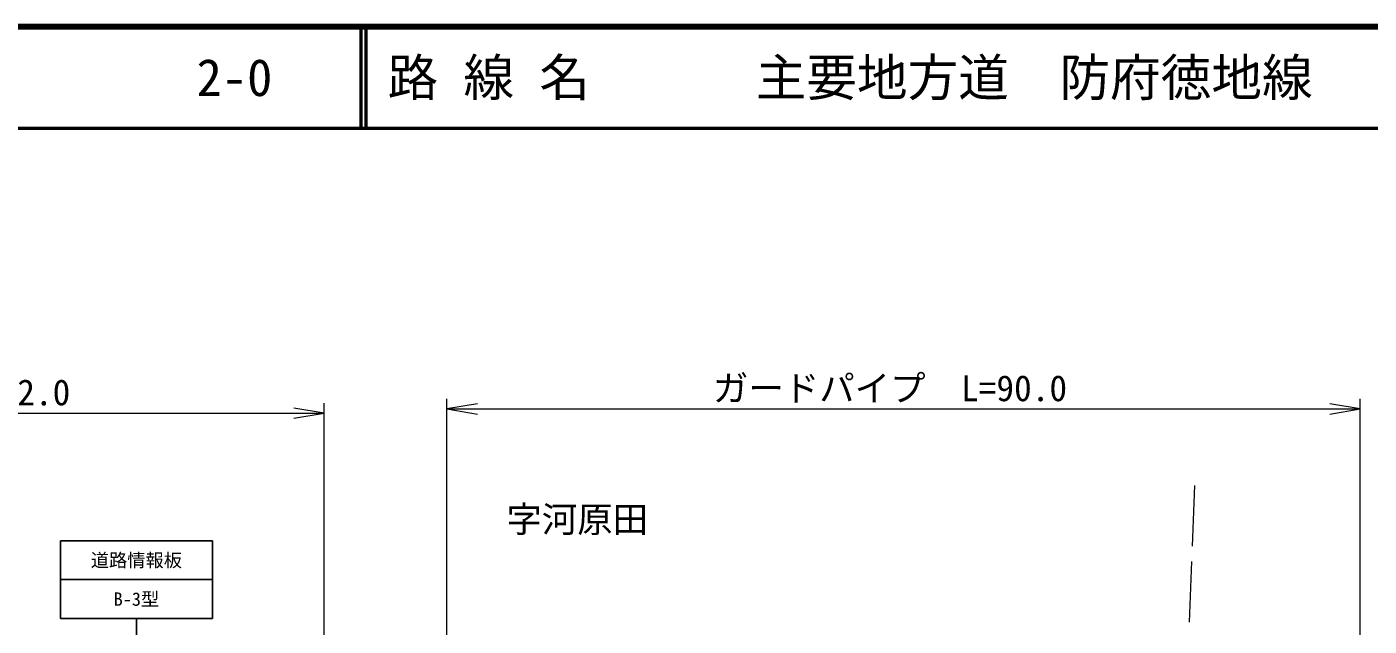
# Model space of a CAD drawing. Units: millimetres, scale not verified. Extents: x 40000 to 680000, y 20000 to 380000.
# Drawn here: x 144758 to 277318, y 320816 to 380000 of the extents above; entities that cross this region are included whole.
import ezdxf
from ezdxf.enums import TextEntityAlignment as Align

# ---------------------------------------------------------------- set-up
doc = ezdxf.new("R2010")
doc.units = ezdxf.units.MM
doc.header["$LTSCALE"] = 1000
doc.linetypes.add('DASHED', pattern=[7.5, 6, -1.5])
for name, color, linetype, lineweight in [('M-BMK-HTXT', 7, 'DASHED', 13), ('M-STR-HTXT', 7, 'Continuous', 13), ('M-STR-STRC', 7, 'Continuous', 25), ('M-TTL', 2, 'Continuous', 140), ('M-TTL-LINE', 7, 'Continuous', 50)]:
    doc.layers.add(name, color=color, linetype=linetype, lineweight=lineweight)
doc.layers.add('M-TTL-TXT', color=7, linetype='Continuous')
doc.styles.add('ＭＳ ゴシック', font='')
doc.styles.get('ＭＳ ゴシック').set_extended_font_data('MS Gothic')

# ---------------------------------------------------------------- blocks, each defined once
blk = doc.blocks.new('open_arrow')
at = {"color": 0, "linetype": 'Continuous', "lineweight": -2}
blk.add_lwpolyline([(7.5, 1.25), (0, 0), (7.5, -1.25)], dxfattribs=at)

msp = doc.modelspace()

# ---------------------------------------------------------------- linework, layer by layer
at = {"layer": 'M-BMK-HTXT'}
msp.add_line((259296, 313717), (260155, 335963), dxfattribs=at)
at = {"layer": 'M-STR-HTXT'}
for p, q in [((174122, 295876), (174122, 342853)), ((186250, 295505), (186250, 343263)), ((186250, 342263), (276422, 342263)), ((276422, 292070), (276422, 343263)), ((74430, 341853), (174122, 341853))]:
    msp.add_line(p, q, dxfattribs=at)
at = {"layer": 'M-STR-STRC'}
for p, q in [((148078, 321570), (148078, 329245)), ((148078, 329245), (163078, 329245)), ((163078, 329245), (163078, 321570)), ((148078, 325407), (163078, 325407)), ((148078, 321570), (163078, 321570)), ((155578, 321570), (155578, 315426))]:
    msp.add_line(p, q, dxfattribs=at)
at = {"layer": 'M-TTL'}
msp.add_line((680000, 380000), (40000, 380000), dxfattribs=at)
at = {"layer": 'M-TTL-LINE'}
for p, q in [((177750, 380000), (177750, 370000)), ((178250, 380000), (178250, 370000)), ((40000, 370000), (680000, 370000))]:
    msp.add_line(p, q, dxfattribs=at)

# ---------------------------------------------------------------- block references
at = {"layer": 'M-STR-HTXT', "xscale": 400, "yscale": 400, "rotation": 180}
for p in [(174122, 341853), (276422, 342263)]:
    msp.add_blockref('open_arrow', p, dxfattribs=at)
at = {"layer": 'M-STR-HTXT', "xscale": 400, "yscale": 400}
msp.add_blockref('open_arrow', (186250, 342263), dxfattribs=at)

# ---------------------------------------------------------------- texts
at = {"layer": 'M-BMK-HTXT', "style": 'ＭＳ ゴシック'}
msp.add_text('字河原田', height=2566, dxfattribs=at).set_placement((199115, 329312), align=Align.BOTTOM_CENTER)
at = {"layer": 'M-STR-HTXT', "style": 'ＭＳ ゴシック'}
for s, p in [('ガードレール\u3000L=102.0', (112330, 341853)), ('ガードパイプ\u3000L=90.0', (212513, 342263))]:
    msp.add_text(s, height=2566, dxfattribs=at).set_placement(p, align=Align.BOTTOM_LEFT)
at = {"layer": 'M-STR-STRC', "style": 'ＭＳ ゴシック'}
for s, p in [('道路情報板', (155578, 327326)), ('B-3型', (155578, 323489))]:
    msp.add_text(s, height=1320, dxfattribs=at).set_placement(p, align=Align.MIDDLE_CENTER)
at = {"layer": 'M-TTL-TXT', "style": 'ＭＳ ゴシック'}
for s, p in [('2-0', (161521, 375000)), ('路 線 名', (180380, 375000)), ('主要地方道\u3000防府徳地線', (216734, 375000))]:
    msp.add_text(s, height=3666, dxfattribs=at).set_placement(p, align=Align.MIDDLE_LEFT)

doc.saveas('drawing.dxf')
